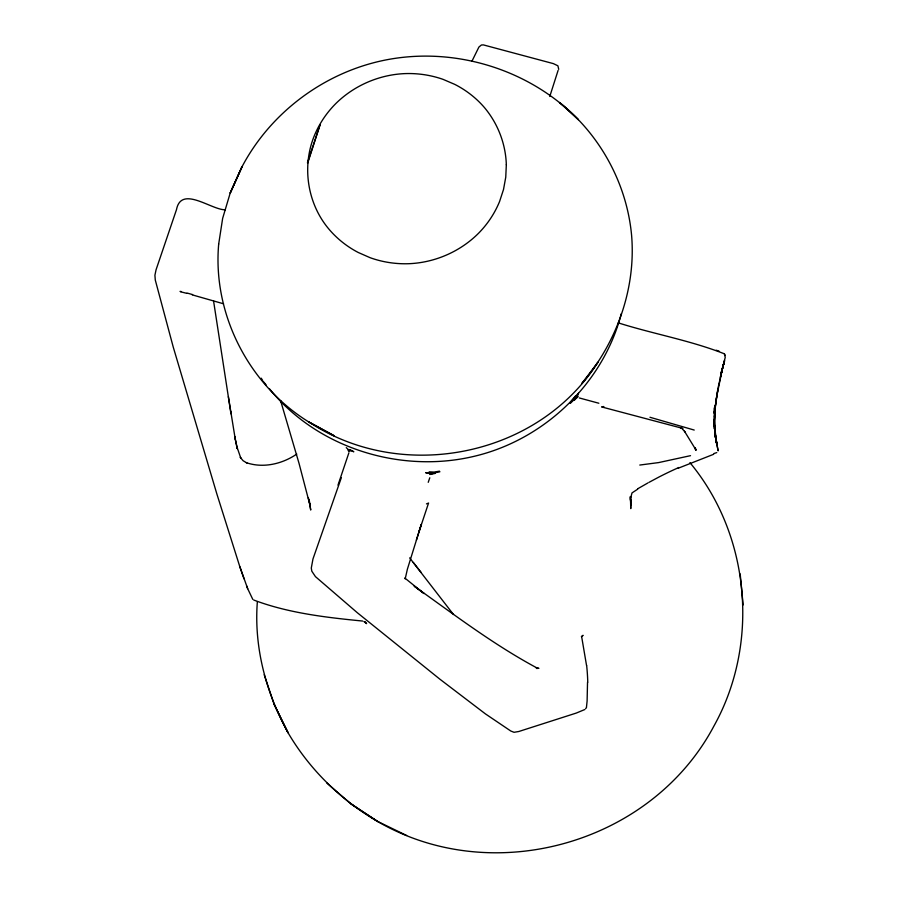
<?xml version="1.0" encoding="UTF-8"?>
<svg xmlns="http://www.w3.org/2000/svg" width="898" height="898" viewBox="0 0 898 898"><rect width="100%" height="100%" fill="white"/><g stroke="black" fill="none" stroke-linecap="round" stroke-linejoin="round"><path stroke-width="1.35" d="M717.816 389.137L714.28 413.237L718.254 387.06L722.452 368.461L715.93 400.205L713.843 426.269L714.864 406.143L714.426 429.064L715.044 407.019M581.736 637.176L586.529 665.407M630.8 496.897L630.755 508.627L630.497 498.581L631.249 505.136L629.925 496.987M689.933 462.65C750.447 535.41 759.876 644.304 713.562 726.695L713.528 726.785C650.837 844.064 492.474 888.346 377.732 821.524L377.508 821.389C340.791 799.983 309.619 769.53 288.09 732.824L287.955 732.566C266.111 692.987 253.865 647.379 257.333 602.042M714.325 416.874L715.178 405.705M630.778 497.548L632.001 492.923L637.636 489.208M348.918 452.738L337.974 485.178M724.619 360.536L721.217 372.782L725.225 357.449L724.394 353.823C690.315 340.376 653.273 333.955 618.262 322.865M621.326 313.604C603.321 383.255 544.659 439.448 474.874 456.139C401.137 474.021 317.443 448.383 269.523 388.868M724.226 361.636L720.286 377.295M723.137 365.98L724.495 360.861L721.004 374.264M721.105 373.512L723.025 366.44M558.096 70.403L549.767 96.49M416.391 540.125L421.285 524.432L407.389 569.186L405.2 578.851L404.83 578.043L424.036 593.556L414.169 586.125C454.287 614.726 493.934 644.899 537.408 668.191L536.185 667.91L538.912 668.314L536.555 668.471M418.962 531.885L428.571 503.037L426.46 503.89M428.234 482.316L429.794 477.77M307.733 163.043L320.092 124.676L307.43 162.864M341.375 477.579L312.964 558.983L311.292 568.064L311.819 571.207L315.445 576.628L357.269 612.683L439.919 679.214L485.391 713.865L510.794 731.017L514.049 732.297L518.763 731.511L576.269 713.068L584.924 709.476M574.35 400.239L576.628 397.893L578.492 393.414M472.034 61.03L478.926 47.033L481.407 45.001L483.393 44.9L553.381 63.623L557.894 65.79L558.724 69.314M578.368 393.324L574.159 399.599L570.376 403.303M575.697 395.726L570.062 402.708M582.016 636.323L583.06 635.313L581.376 636.693M576.628 397.893L578.155 396.523M585.642 708.443L586.405 707.837L587.112 700.99L587.528 682.379M296.755 454.074C282.342 463.974 263.092 468.531 246.243 462.638M637.692 488.781L648.019 482.888M649.052 482.327L658.997 477.006A1543.123 786.188 64.8 0 1 678.854 467.499M603.849 406.525L601.604 406.917L680.841 427.908M677.867 468.363L713.652 454.287M716.761 452.592L713.921 453.557M429.839 474.492L435.148 473.426M690.517 455.668L658.604 462.593L639.78 465.052M439.897 471.787L434.61 472.842L425.652 472.707L431.871 473.987M439.504 471.169L434.06 472.09L429.154 471.832M579.322 397.96L598.854 403.247M180.049 291.379L181.228 291.558M362.747 621.057C326.064 617.476 288.101 613.065 253.73 600.021M180.52 291.76L186.593 293.298M187.087 293.051L192.632 294.6M192.217 294.858L223.523 303.782M649.95 417.256L694.221 430.063M225.275 209.795C211.367 210.009 181.25 185.022 176.502 209.604L156.061 269.77L154.916 275.226L155.287 280.053L173.247 347.099L216.901 494.091L239.811 566.66L247.68 588.673L252.776 599.359M719.062 351.152L716.222 350.22M682.895 428.571L680.617 427.807L682.009 428.279M346.246 447.619L348.57 449.786L353.823 451.761L349.726 449.528M377.508 821.389L406.637 835.488M246.905 462.998L243.089 460.708L240.26 457.318L240.844 458.249L236.758 446.362L237.24 448.517L234.793 436.855L237.24 448.517M363.959 621.551L366.62 623.639L365.026 621.64M350.995 803.935L377.732 821.524L350.781 803.777L326.883 783.09M682.065 428.638L685.196 432.118M348.57 449.786L349.894 451.256M263.462 381.717L266.055 384.782M409.656 557.883L453.479 614.513M413.26 562.417L421.05 572.34M684.478 431.242L696.04 450.078L694.693 447.675L695.254 448.731M261.206 378.17L262.71 380.539M348.02 450.111L348.716 451.402M725.191 355.541L724.394 353.823M274.216 704.515L288.09 732.824L274.103 704.245L264.203 674.735M695.445 449.034L695.905 450.167L695.366 447.979M246.703 586.024L247.68 588.673M239.811 566.66L244.032 578.783M281.007 401.967L280.636 400.811L299.023 463.323L310.203 506.09L308.317 497.829M716.357 441.03L718.119 450.886L715.235 435.62M715.212 435.552L717.019 445.06L715.201 435.272M715.212 435.328L716.234 440.705M235.242 439.021L228.373 396.658M715.235 435.002L716.885 444.802L715.235 435.047M309.687 503.89L310.719 510.03L309.125 499.411M715.01 432.14L714.101 422.127L716.795 444.544L715.066 433.352L716.088 439.829M230.64 411.643L230.977 413.843L213.567 300.998M714.393 426.707L715.74 438.662L714.236 419.815M743.117 604.971L740.188 573.912M586.641 665.362A1410.724 519.852 -20.3 0 1 587.763 682.3M714.438 407.793L714.37 413.114L714.438 407.793M218.685 244.065C212.433 314.266 248.971 385.04 308.766 421.948L310.158 422.79C402.978 483.393 538.16 456.487 597.933 362.253L581.702 383.682C616.398 343.047 636.042 289.212 631.62 235.613C626.939 183.753 600.19 134.88 559.499 102.473L578.312 119.647C528.888 68.742 453.243 45.989 383.861 60.346C323.796 72.805 270.444 112.688 241.876 167.028L230.18 193.137L222.648 218.36L218.685 244.065M506.326 164.761L505.754 177.198L503.509 189.512L499.591 201.478A100.688 95.581 -11.8 0 1 478.499 233.312C460.045 251.754 434.598 262.755 408.534 263.72A100.621 95.525 -11.8 0 1 370.066 257.681L358.246 252.484A100.823 95.716 -11.8 0 1 328.612 228.754C307.06 203.015 301.638 165.513 314.771 134.666A100.699 95.603 -11.8 0 1 335.998 103.382C354.34 85.366 379.394 74.624 405.065 73.602A100.632 95.536 -11.8 0 1 443.04 79.35L454.758 84.378A100.834 95.738 -11.8 0 1 484.415 107.535C497.851 123.509 505.709 143.893 506.326 164.761M231.033 191.128L230.18 193.137L241.876 167.028L231.033 191.128M334.179 435.766L308.766 421.948L334.179 435.766"/></g></svg>
